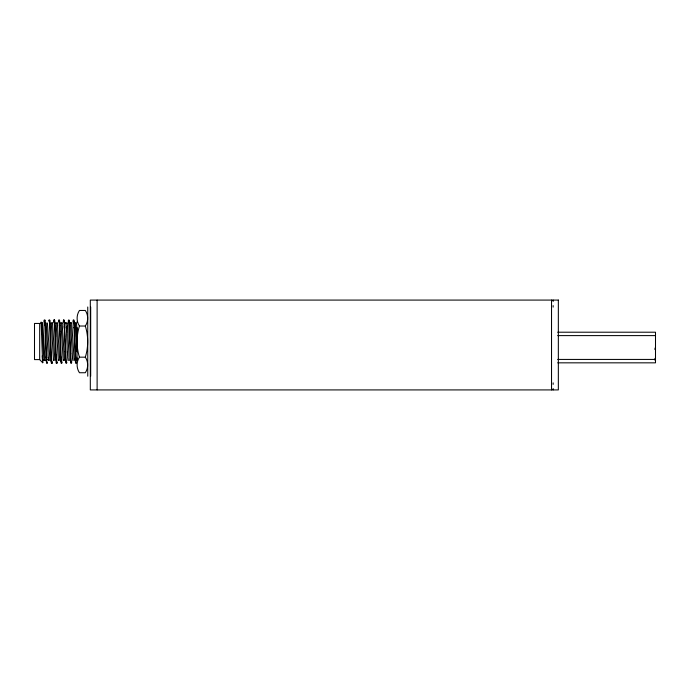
<?xml version="1.0" encoding="UTF-8"?>
<svg xmlns="http://www.w3.org/2000/svg" width="690" height="690" viewBox="0 0 690 690"><rect width="100%" height="100%" fill="white"/><g stroke="black" fill="none" stroke-linecap="round" stroke-linejoin="round"><path stroke-width="1.03" d="M77.03 329.863L76.452 322.937M77.03 357.894L76.487 360.663L77.03 360.016L77.03 329.294M77.013 351.365L76.461 350.762L77.03 351.702L77.03 344.931M40.96 323.558L41.133 322.014L42.599 362.362M77.03 327.483L77.03 332.865M76.538 362.164L76.288 363.207A21.64 0.759 89.5 0 1 75.917 360.844M63.929 321.238L64.291 320.16L66.085 358.377A21.64 0.707 89.1 0 0 66.499 362.957A21.64 0.776 -89.8 0 0 66.835 362.181M68.163 321.238L68.526 320.151L70.794 363.147L71.079 362.259M42.452 323.662L42.711 322.61L45.023 360.396M61.841 323.481L62.083 322.61L64.55 360.542M70.32 323.394L70.527 322.618L72.226 352.555A18.984 0.578 88.4 0 0 72.554 357.955M71.519 323.515L71.691 322.67L74.192 360.585M58.659 359.861L58.374 360.508L56.097 322.687L55.812 323.334M50.965 323.334L51.25 322.687L53.535 360.508L53.82 359.861M52.181 323.334L52.466 322.687L54.89 360.499M57.02 323.334L57.305 322.687L59.728 360.508M60.651 323.334L60.936 322.687L63.213 360.508L63.497 359.861M66.714 323.274L67.068 322.989M75.167 323.369L75.348 322.627L76.892 348.7M79.436 326.025C76.297 336.125 76.297 347.07 79.436 357.17C76.331 361.836 76.331 368.063 79.436 372.738L85.336 372.738C88.449 368.063 88.449 361.836 85.336 357.17C88.475 347.07 88.475 336.125 85.336 326.025C88.458 321.359 88.458 315.114 85.336 310.457L79.436 310.457C76.331 315.123 76.331 321.35 79.436 326.025L85.336 326.025M47.394 322.998L49.982 360.585M46.204 322.903L48.007 352.107M42.435 360.025L42.28 355.773M48.835 360.508L48.309 357.351M557.701 332.209L655.5 332.209L655.5 362.837L557.701 362.837M557.701 335.607L655.5 335.607M654.819 348.2L655.5 348.2M79.436 357.17L85.336 357.17M654.819 358.412L655.5 358.412M557.701 359.43L655.5 359.43M39.684 359.602L34.5 359.602L34.5 323.446L39.684 323.446L39.684 359.602L42.676 362.742M654.819 360.111L655.5 360.111M48.55 359.878L47.903 359.395L48.593 360.111M654.819 349.218L655.5 349.899M43.91 360.585L42.073 327.534M68.12 360.585L67.68 357.515M69.319 360.577L67.396 326.206M65.817 322.799L66.309 328.104M75.236 359.542L74.227 334.659M49.594 324.93L50.741 353.892M69.569 324.956L70.708 353.884M67.387 352.504L66.602 334.064M61.194 357.368L60.185 331.433M60.591 357.368L59.581 331.433M46.066 357.36L45.186 334.667M75.667 356.454L74.925 337.186M46.601 355.988L45.549 328.802M56.226 354.755L55.597 338.1M54.614 328.474L55.623 354.764M51.388 354.764L50.499 331.442M65.179 351.788L64.67 338.091M553.147 300.081L553.147 301.461M553.147 305.601L553.147 307.119M553.147 382.881L553.147 384.399M553.147 388.539L553.147 389.919M551.534 300.081L551.534 389.919M97.118 300.081L97.118 389.919M90.683 306.998L90.683 376.197M87.751 306.998L87.751 376.197M77.03 321.816L77.03 322.377M72.968 322.049A21.64 0.725 -89.3 0 1 73.218 320.134A21.64 0.776 -89.9 0 1 73.476 320.522A21.64 0.742 89.4 0 1 73.727 323.196M73.692 320.634A21.64 0.742 -89.4 0 1 73.813 320.065A21.64 0.768 89.7 0 1 74.184 321.669M74.184 321.488A21.64 0.647 88.9 0 1 74.555 327.586M73.718 323.084A21.64 0.63 88.8 0 1 73.985 327.879M74.537 326.146A21.64 0.449 88.3 0 1 74.96 336.504M73.968 327.526A21.64 0.449 88.3 0 1 74.244 334.089M75.917 360.516A21.64 0.578 88.6 0 1 75.667 356.281M75.245 358.835A21.64 0.707 89.2 0 0 75.607 362.906A21.64 0.776 89.8 0 0 75.865 362.897M51.431 363.199A21.64 0.75 89.5 0 1 51.12 361.163M51.681 362.569A21.64 0.768 -89.7 0 1 51.431 363.147M52.138 363.095A21.64 0.768 89.7 0 1 51.759 361.56A21.64 0.63 88.8 0 1 51.379 355.16M51.129 361.439A21.64 0.612 88.7 0 1 50.732 354.574M50.129 324.162A21.64 0.492 88.4 0 1 50.499 331.907M49.309 321.048A21.64 0.681 89 0 1 49.594 324.895M49.878 320.79A21.64 0.681 89 0 1 50.129 323.765M49.309 321.411A21.64 0.768 89.7 0 0 48.93 320.169A21.64 0.75 -89.5 0 0 48.835 320.686M49.49 320.35A21.64 0.776 89.8 0 1 49.87 321.005M49.37 321.497A21.64 0.742 -89.4 0 1 49.499 320.471M52.397 361.888A21.64 0.768 -89.8 0 1 52.138 363.199M54.2 322.86A21.64 0.604 -88.7 0 1 54.329 321.35M53.604 321.971A21.64 0.673 -89 0 1 53.734 320.764M53.734 320.617A21.64 0.768 -89.7 0 1 53.984 320.065M54.338 320.617A21.64 0.768 -89.7 0 1 54.588 320.065M54.588 320.013A21.64 0.742 89.4 0 1 54.967 323.213M53.984 320.022A21.64 0.742 89.4 0 1 54.363 323.274M54.967 323.558A21.64 0.612 88.7 0 1 55.217 328.38M54.363 323.55A21.64 0.612 88.7 0 1 54.614 328.362M55.191 325.982A21.64 0.449 88.3 0 1 55.657 337.298M56.477 359.378A21.64 0.509 88.5 0 1 56.226 354.557M55.873 359.361A21.64 0.509 88.5 0 1 55.623 354.539M56.252 362.949A21.64 0.707 89.2 0 1 55.881 358.981M56.847 362.707A21.64 0.664 89 0 1 56.485 358.248M56.502 362.802A21.64 0.776 89.9 0 1 56.252 363.009M57.106 362.793A21.64 0.776 89.9 0 1 56.856 363.018M57.236 362.017A21.64 0.75 -89.5 0 1 57.106 362.906M59.055 321.764A21.64 0.733 -89.3 0 1 59.306 320.057A21.64 0.776 -90 0 1 59.556 320.574M58.443 321.773A21.64 0.733 -89.3 0 1 58.702 320.057A21.64 0.776 -90 0 1 58.952 320.557M58.952 320.634A21.64 0.69 89 0 1 59.331 325.663M59.556 320.617A21.64 0.69 89.1 0 1 59.935 325.62M59.323 325.456A21.64 0.526 88.5 0 1 59.59 331.122M59.927 325.516A21.64 0.526 88.5 0 1 60.185 331.166M60.841 361.103A21.64 0.604 88.7 0 1 60.591 357.127M61.444 361.137A21.64 0.604 88.7 0 1 61.194 357.179M61.444 360.896A21.64 0.75 89.5 0 0 61.824 363.199A21.64 0.768 -89.8 0 0 62.074 361.87M60.841 360.939A21.64 0.759 89.5 0 0 61.22 363.199A21.64 0.768 -89.8 0 0 61.341 362.837M63.29 322.04A21.64 0.664 -88.9 0 1 63.411 320.807M63.411 320.617A21.64 0.768 -89.7 0 1 63.67 320.065M63.661 319.996A21.64 0.768 89.7 0 1 64.058 322.541M64.041 323.558A21.64 0.612 88.7 0 1 64.299 328.371M64.273 326.12A21.64 0.44 88.3 0 1 64.731 337.332M65.55 359.352A21.64 0.509 88.4 0 1 65.179 351.589M65.559 359.145A21.64 0.673 89 0 0 65.8 362.241A21.64 0.776 89.9 0 0 66.188 362.793M71.053 360.637A21.64 0.75 89.4 0 0 71.398 363.19A21.64 0.768 -89.7 0 0 71.734 361.629M71.053 360.025A21.64 0.552 88.5 0 1 70.716 353.565M69.233 321.109A21.64 0.638 88.8 0 1 69.561 325.878M69.224 321.005A21.64 0.768 89.6 0 0 68.879 320.195A21.64 0.742 -89.4 0 0 68.767 320.936M43.927 321.98A21.64 0.733 -89.3 0 1 44.177 320.117A21.64 0.768 89.7 0 1 44.557 321.713A21.64 0.681 89 0 1 44.807 325.602M44.6 321.117A21.64 0.716 -89.2 0 1 44.695 320.427M44.695 320.815A21.64 0.759 -89.7 0 1 44.979 320.091A21.64 0.75 89.5 0 1 45.273 322.549M45.264 322.463A21.64 0.63 88.8 0 1 45.566 327.845M44.798 324.783A21.64 0.466 88.4 0 1 45.204 334.02M46.791 359.369A21.64 0.543 88.5 0 1 46.601 355.842M46.316 361.051A21.64 0.604 88.7 0 1 46.066 357.058M47.075 362.75A21.64 0.716 89.2 0 1 46.791 359.688M46.325 360.723A21.64 0.75 89.5 0 0 46.696 363.207A21.64 0.768 -89.8 0 0 46.817 362.75M47.446 362.586A21.64 0.776 -90 0 1 47.075 362.612M42.832 362.155A21.183 0.492 90 0 1 42.599 362.086M42.996 359.516A21.347 0.474 -89.6 0 1 42.909 361.163M65.524 323.455A18.958 0.768 -89.7 0 1 65.817 322.67M66.292 327.069A19.087 0.474 88.2 0 1 66.62 333.296M67.672 356.764A18.966 0.517 88.3 0 1 67.396 351.753M41.65 323.127A19.018 0.673 88.9 0 1 42.064 328.026M48.309 358.041A18.975 0.595 88.5 0 1 47.989 352.814M45.135 360.568A18.984 0.776 -90 0 1 45.023 360.249M67.068 322.817A18.966 0.725 89.2 0 1 67.404 325.766M72.873 360.525A18.984 0.759 89.4 0 1 72.554 358.239M558.339 300.081L90.312 300.081L90.312 389.919L558.339 389.919L558.339 300.081"/></g></svg>
